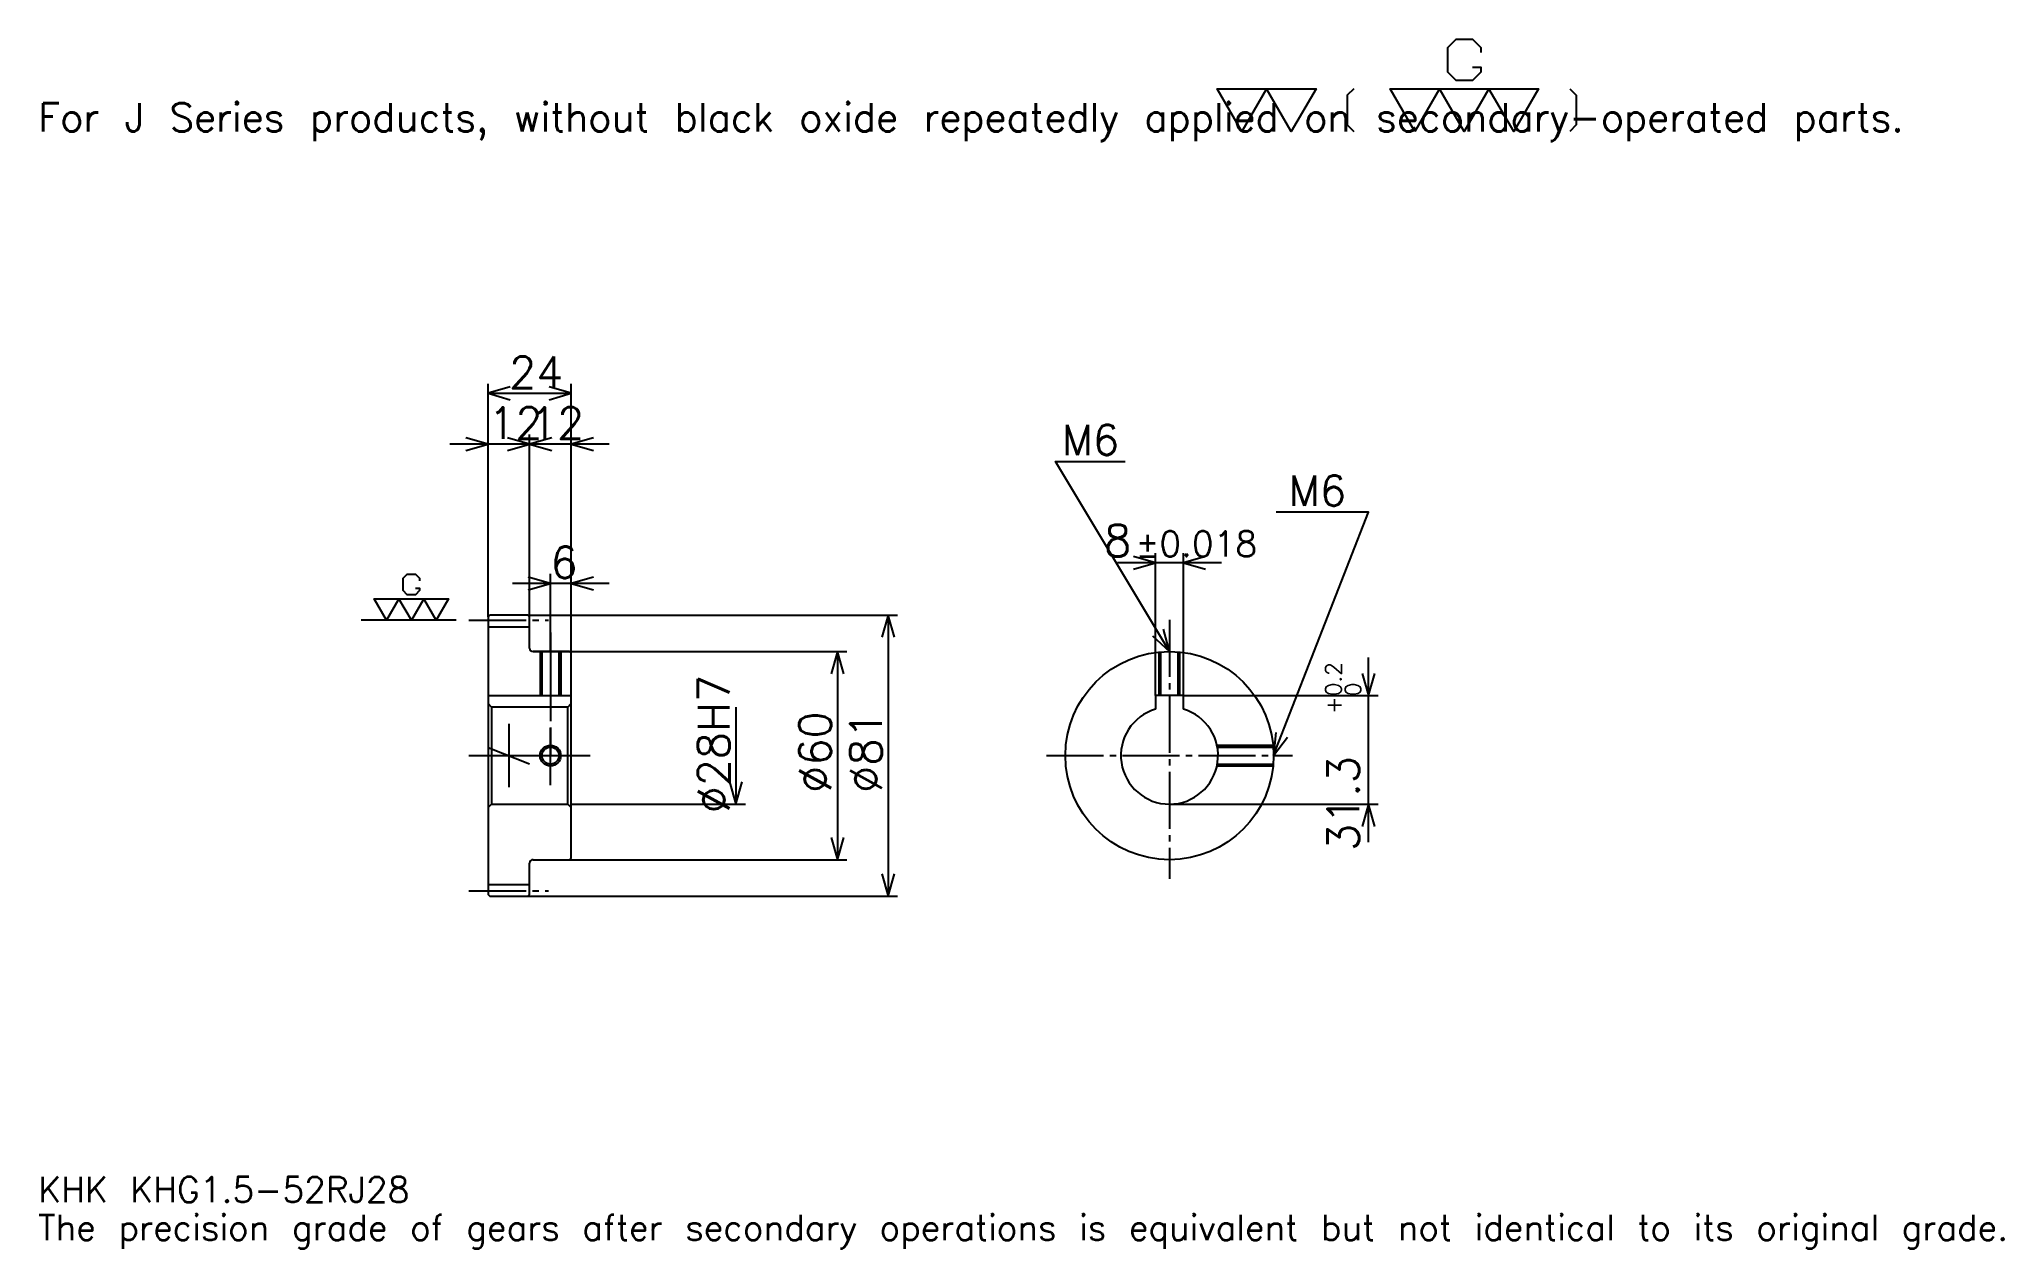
# Model space of a CAD drawing. Extents: x 19 to 585, y 7 to 355.
import ezdxf

# ---------------------------------------------------------------- set-up
doc = ezdxf.new("R2010")
doc.units = 0
doc.linetypes.add('DASHDOT', pattern=[21.913044, 16.434783, -1.826087, 1.826087, -1.826087])
doc.layers.get('0').update_dxf_attribs({"linetype": 'CONTINUOUS'})
doc.layers.add('DASHDOT', color=6, linetype='DASHDOT')
doc.styles.add('KANJI', font='TXT', dxfattribs={"bigfont": 'BIGFONT'})

msp = doc.modelspace()

# ---------------------------------------------------------------- linework, layer by layer
at = {"color": 5}
for p, q in [((147.913055, 189.32608), (147.913055, 255.978241)), ((171.913055, 189.32608), (171.913055, 255.978241)), ((147.913055, 253.23912), (171.913055, 253.23912)), ((170.869583, 238.630432), (136.956528, 238.630432)), ((182.869568, 238.630432), (148.956528, 238.630432)), ((159.913055, 189.32608), (159.913055, 241.369568)), ((359.304382, 204.391296), (329.391296, 204.391296)), ((340.347839, 166.126083), (340.347839, 207.130432)), ((348.347839, 166.126083), (348.347839, 207.130432)), ((182.869568, 198.456512), (154.956528, 198.456512)), ((165.913055, 189.32608), (165.913055, 201.195648)), ((147.913055, 188.82608), (147.913055, 189.32608)), ((159.413055, 189.32608), (171.913055, 189.32608)), ((159.913055, 188.82608), (159.913055, 189.32608)), ((165.913055, 178.82608), (165.913055, 189.32608)), ((165.913055, 178.82608), (165.913055, 189.32608)), ((171.913055, 189.32608), (265.956543, 189.32608)), ((171.913055, 178.32608), (171.913055, 189.32608)), ((263.217407, 189.32608), (263.217407, 108.32608)), ((160.913055, 178.82608), (171.913055, 178.82608)), ((171.913055, 178.82608), (251.347839, 178.82608)), ((248.608704, 178.82608), (248.608704, 118.82608)), ((401.739136, 123.86956), (401.739136, 177.082596)), ((348.347839, 166.126083), (404.478271, 166.126083)), ((219.391312, 162.82608), (219.391312, 134.82608)), ((171.913055, 134.82608), (222.130432, 134.82608)), ((344.347839, 134.82608), (404.478271, 134.82608)), ((160.913055, 118.82608), (171.913055, 118.82608)), ((171.913055, 118.82608), (251.347839, 118.82608)), ((159.413055, 108.32608), (171.913055, 108.32608)), ((171.913055, 108.32608), (265.956543, 108.32608))]:
    msp.add_line(p, q, dxfattribs=at)
at = {"color": 7}
for p, q in [((138.782623, 187.82608), (111.391312, 187.82608)), ((153.913055, 157.956512), (153.913055, 139.695648))]:
    msp.add_line(p, q, dxfattribs=at)
at = {"color": 4}
for p, q in [((147.913055, 185.95108), (159.913055, 185.95108)), ((147.913055, 166.126083), (171.913055, 166.126083)), ((148.913055, 162.82608), (148.913055, 134.82608)), ((170.913055, 162.82608), (171.913055, 163.82608)), ((170.913055, 134.82608), (171.913055, 133.82608)), ((147.913055, 111.70108), (159.913055, 111.70108))]:
    msp.add_line(p, q, dxfattribs=at)
at = {"color": 7}
for points in [[(431.686951, 347.212158), (434.060852, 347.212158), (434.060852, 345.787811), (431.686951, 343.41391), (426.939117, 343.41391), (424.565186, 345.787811), (424.565186, 352.909546), (426.939117, 355.283478), (431.686951, 355.283478), (434.060852, 352.909546), (434.060852, 351.485229)], [(365.217377, 328.695648), (358.095642, 341.040009), (386.582581, 341.040009), (379.460846, 328.695648), (372.339111, 341.040009), (365.217377, 328.695648)], [(397.502594, 341.040009), (395.603455, 339.140869), (395.603455, 330.594788), (397.502594, 328.695648)], [(415.06955, 328.695648), (407.947815, 341.040009), (450.678253, 341.040009), (443.556519, 328.695648), (436.434753, 341.040009), (429.313049, 328.695648), (422.191284, 341.040009), (415.06955, 328.695648)], [(459.699097, 341.040009), (461.598236, 339.140869), (461.598236, 330.594788), (459.699097, 328.695648)], [(127.004364, 197.084351), (128.191315, 197.084351), (128.191315, 196.372162), (127.004364, 195.185211), (124.630447, 195.185211), (123.443489, 196.372162), (123.443489, 199.933044), (124.630447, 201.119995), (127.004364, 201.119995), (128.191315, 199.933044), (128.191315, 199.220856)], [(118.695663, 187.82608), (115.134796, 193.99826), (136.500015, 193.99826), (132.939148, 187.82608), (129.378265, 193.99826), (125.817398, 187.82608), (122.256531, 193.99826), (118.695663, 187.82608)]]:
    msp.add_lwpolyline(points, dxfattribs=at)
at = {"color": 5}
for points in [[(154.304367, 255.065216), (147.913055, 253.23912), (154.304367, 251.413025)], [(165.521759, 251.413025), (171.913055, 253.23912), (165.521759, 255.065216)], [(141.521744, 236.804352), (147.913055, 238.630432), (141.521744, 240.456512)], [(153.521744, 236.804352), (159.913055, 238.630432), (153.521744, 240.456512)], [(166.304352, 240.456512), (159.913055, 238.630432), (166.304352, 236.804352)], [(178.304352, 240.456512), (171.913055, 238.630432), (178.304352, 236.804352)], [(344.347839, 178.82608), (311.478271, 233.608688), (331.565247, 233.608688)], [(374.347839, 148.82608), (401.739136, 219), (375.078247, 219)], [(333.956543, 202.565216), (340.347839, 204.391296), (333.956543, 206.217377)], [(354.739136, 206.217377), (348.347839, 204.391296), (354.739136, 202.565216)], [(159.521759, 196.630432), (165.913055, 198.456512), (159.521759, 200.282608)], [(178.304352, 200.282608), (171.913055, 198.456512), (178.304352, 196.630432)], [(265.043488, 182.934784), (263.217407, 189.32608), (261.391296, 182.934784)], [(339.493683, 183.367065), (344.347839, 178.82608), (342.625397, 185.246094)], [(250.434799, 172.434784), (248.608704, 178.82608), (246.782623, 172.434784)], [(399.913055, 172.51738), (401.739136, 166.126083), (403.565216, 172.51738)], [(374.970734, 155.443893), (374.347839, 148.82608), (378.372925, 154.115906)], [(217.565216, 141.217392), (219.391312, 134.82608), (221.217407, 141.217392)], [(403.565216, 128.434784), (401.739136, 134.82608), (399.913055, 128.434784)], [(246.782623, 125.217384), (248.608704, 118.82608), (250.434799, 125.217384)], [(261.391296, 114.717384), (263.217407, 108.32608), (265.043488, 114.717384)]]:
    msp.add_lwpolyline(points, dxfattribs=at)
at = {"color": 4}
for points in [[(159.913055, 179.82608), (159.913055, 188.82608), (159.413055, 189.32608), (148.413055, 189.32608), (147.913055, 188.82608), (147.913055, 133.82608)], [(160.913055, 118.82608), (171.413055, 118.82608), (171.913055, 119.32608), (171.913055, 178.32608), (171.413055, 178.82608), (160.913055, 178.82608)], [(162.913055, 178.82608), (162.913055, 166.126083)], [(163.453049, 178.82608), (163.453049, 166.126083)], [(168.373047, 178.82608), (168.373047, 166.126083)], [(168.913055, 178.82608), (168.913055, 166.126083)], [(341.347839, 166.126083), (341.347839, 178.675705)], [(341.887817, 166.126083), (341.887817, 178.725052)], [(346.807861, 166.126083), (346.807861, 178.725052)], [(347.347839, 166.126083), (347.347839, 178.675705)], [(348.347839, 162.242493), (348.347839, 166.126083), (340.347839, 166.126083), (340.347839, 162.242493)], [(147.913055, 133.82608), (148.913055, 134.82608), (170.913055, 134.82608), (170.913055, 162.82608), (148.913055, 162.82608), (147.913055, 163.82608)], [(358.022644, 151.82608), (374.197449, 151.82608)], [(358.130005, 151.286087), (374.246826, 151.286087)], [(358.022644, 145.82608), (374.197449, 145.82608)], [(358.130005, 146.366074), (374.246826, 146.366074)], [(147.913055, 133.82608), (147.913055, 108.82608), (148.413055, 108.32608), (159.413055, 108.32608), (159.913055, 108.82608), (159.913055, 117.82608)]]:
    msp.add_lwpolyline(points, dxfattribs=at)
for centre, radius in [((344.347839, 148.82608), 30), ((165.913055, 148.82608), 2.46)]:
    msp.add_circle(centre, radius, dxfattribs=at)
at = {"color": 7}
msp.add_circle((165.913055, 148.82608), 3, dxfattribs=at)
at = {"color": 4}
for centre, radius, start, end in [((160.913055, 179.82608), 1, 180, 270), ((344.347839, 148.82608), 14, 106.60154993, 73.39845007), ((160.913055, 117.82608), 1, 90, 180)]:
    msp.add_arc(centre, radius, start, end, dxfattribs=at)
at = {"layer": 'DASHDOT', "color": 7}
for p, q in [((142.434799, 187.82608), (165.391312, 187.82608)), ((344.347839, 187.956512), (344.347839, 113.347824)), ((165.913055, 178.82608), (165.913055, 148.82608)), ((142.434799, 148.82608), (177.391312, 148.82608)), ((147.913055, 151.189545), (159.913055, 146.462616)), ((308.869568, 148.82608), (379.826111, 148.82608)), ((142.434799, 109.82608), (165.391312, 109.82608))]:
    msp.add_line(p, q, dxfattribs=at)
for points in [[(165.913055, 184.304337), (165.913055, 160.647827)], [(165.913055, 140.347824), (165.913055, 157.304337)], [(157.434799, 148.82608), (174.391312, 148.82608)]]:
    msp.add_lwpolyline(points, dxfattribs=at)

# ---------------------------------------------------------------- texts
at = {"color": 7, "style": 'KANJI'}
for s, height, p in [('For J Series products, without black oxide repeatedly applied on secondary-operated parts.', 8.217391, (18.26087, 328.695648)), ('24', 9.130435, (153.978271, 254.699982)), ('12', 9.130435, (147.978271, 240.091309)), ('12', 9.130435, (159.978271, 240.091309)), ('M6', 8.765218, (313.304382, 235.434784)), ('M6', 8.765218, (378.730438, 220.82608)), ('8', 9.130435, (325.500793, 206.217377)), ('%%p0.018', 7.304348, (334.538818, 206.217377)), ('6', 9.130435, (165.945663, 199.917389)), ('KHK KHG1.5-52RJ28', 7.304348, (18.26087, 20.086956)), ('The precision grade of gears after secondary operations is equivalent but not identical to its original grade.', 7.304348, (18.26087, 9.130435))]:
    msp.add_text(s, height=height, dxfattribs=at).set_placement(p)
for s, height, p in [('%%c28H7', 9.130435, (217.565216, 132.16304)), ('0.2', 4.565217, (393.886963, 165.945114)), ('+', 4.565217, (393.886963, 160.832077)), ('0', 4.565217, (399.547852, 165.945114)), ('%%c60', 9.130435, (246.782623, 138.097824)), ('%%c81', 9.130435, (261.391296, 138.097824)), ('31.3', 9.130435, (399, 121.311935))]:
    msp.add_text(s, height=height, rotation=90, dxfattribs=at).set_placement(p)

doc.saveas('drawing.dxf')
